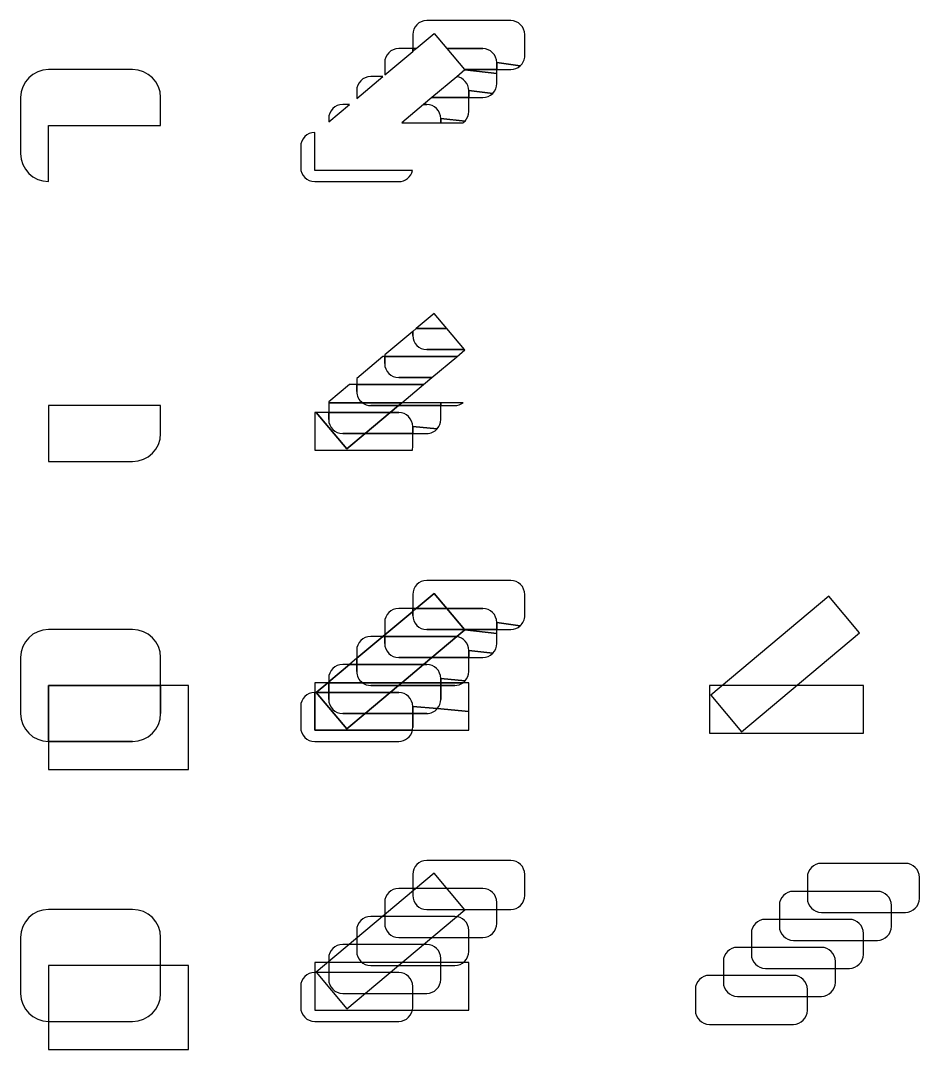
# Model space of a CAD drawing. Extents: x -591 to 1624, y -14 to 308.
# Drawn here: x 0 to 32.09, y -1 to 35.75 of the extents above; entities that cross this region are included whole.
import ezdxf

# ---------------------------------------------------------------- set-up
doc = ezdxf.new("R2010")
doc.units = 0
doc.layers.add('Default', color=7, linetype='Continuous')

msp = doc.modelspace()

# ---------------------------------------------------------------- linework, layer by layer
at = {"layer": 'Default'}
for p, q in [((17.5, 35.75), (14.5, 35.75)), ((14.122, 34.75), (14.766, 35.291)), ((14.766, 35.291), (15.22, 34.75)), ((14, 35.25), (14, 34.75)), ((18, 34.5), (18, 35.25)), ((13, 33.809), (14, 34.648)), ((14, 34.75), (13.5, 34.75)), ((14, 34.75), (14.122, 34.75)), ((14.122, 34.75), (14, 34.75)), ((14, 34.75), (14, 34.648)), ((14, 34.648), (14.122, 34.75)), ((14, 34.648), (14, 34.75)), ((16.5, 34.75), (15.22, 34.75)), ((15.22, 34.75), (15.849, 34)), ((15.22, 34.75), (16.5, 34.75)), ((13, 34.25), (13, 33.809)), ((17, 34), (17, 34.25)), ((17, 34.25), (17, 34)), ((17.838, 34.131), (17, 34.25)), ((17, 34.25), (17.838, 34.131)), ((4, 34), (1, 34)), ((15.859, 33.988), (15.569, 33.745)), ((17, 34), (15.849, 34)), ((15.849, 34), (15.859, 33.988)), ((15.849, 34), (17, 34)), ((17, 33.857), (15.859, 33.988)), ((15.859, 33.988), (17, 33.857)), ((17, 33.857), (17, 34)), ((17, 34), (17.5, 34)), ((17, 33.5), (17, 33.857)), ((12, 32.97), (12.93, 33.75)), ((12.93, 33.75), (12.5, 33.75)), ((15.569, 33.745), (14.681, 33)), ((12, 33.25), (12, 32.97)), ((16, 33), (16, 33.25)), ((16, 33.25), (16, 33)), ((16.856, 33.149), (16, 33.25)), ((16, 33.25), (16.856, 33.149)), ((0, 33), (0, 31)), ((5, 32), (5, 33)), ((11, 32.131), (11.738, 32.75)), ((11.738, 32.75), (11.5, 32.75)), ((14.383, 32.75), (13.608, 32.1)), ((14.681, 33), (14.383, 32.75)), ((14.383, 32.75), (14.5, 32.75)), ((14.5, 32.75), (14.383, 32.75)), ((16, 33), (14.681, 33)), ((14.681, 33), (16, 33)), ((16, 32.5), (16, 33)), ((16, 33), (16.5, 33)), ((1, 30), (1, 32)), ((1, 32), (5, 32)), ((11, 32.25), (11, 32.131)), ((13.608, 32.1), (15, 32.1)), ((15.868, 32.162), (15, 32.25)), ((15, 32.25), (15, 32.1)), ((15, 32.25), (15.868, 32.162)), ((15, 32.1), (15, 32.25)), ((15, 32.1), (15.8, 32.1)), ((10.5, 30.4), (10.5, 31.75)), ((10, 31.25), (10, 30.5)), ((13.99, 30.4), (10.5, 30.4)), ((10.5, 30), (13.5, 30)), ((14.766, 25.291), (14.122, 24.75)), ((15.22, 24.75), (14.766, 25.291)), ((14, 24.648), (13, 23.809)), ((14.122, 24.75), (14, 24.648)), ((14, 24.5), (14, 24.648)), ((14, 24.648), (14, 24.5)), ((15.22, 24.75), (14.122, 24.75)), ((14.122, 24.75), (15.22, 24.75)), ((15.849, 24), (15.22, 24.75)), ((15.849, 24), (14.5, 24)), ((14.5, 24), (15.849, 24)), ((15.569, 23.745), (15.859, 23.988)), ((15.859, 23.988), (15.849, 24)), ((12.93, 23.75), (12, 22.97)), ((13, 23.75), (12.93, 23.75)), ((13, 23.809), (13, 23.75)), ((13, 23.75), (15.5, 23.75)), ((13, 23.5), (13, 23.75)), ((15.5, 23.75), (13, 23.75)), ((13, 23.75), (13, 23.5)), ((14.681, 23), (15.569, 23.745)), ((12, 22.97), (12, 22.75)), ((14.681, 23), (13.5, 23)), ((13.5, 23), (14.681, 23)), ((14.383, 22.75), (14.681, 23)), ((11.738, 22.75), (11, 22.131)), ((12, 22.75), (11.738, 22.75)), ((12, 22.75), (14.383, 22.75)), ((12, 22.5), (12, 22.75)), ((14.383, 22.75), (12, 22.75)), ((12, 22.75), (12, 22.5)), ((13.608, 22.1), (14.383, 22.75)), ((11, 22.131), (11, 22.1)), ((11, 22.1), (12.2, 22.1)), ((12.2, 22.1), (11, 22.1)), ((11, 22.1), (11, 21.75)), ((12.2, 22.1), (13.608, 22.1)), ((13.608, 22.1), (12.2, 22.1)), ((13.608, 22.1), (13.489, 22)), ((13.489, 22), (13.608, 22.1)), ((15, 22.1), (13.608, 22.1)), ((15.8, 22.1), (15, 22.1)), ((15, 22.1), (15, 22)), ((15, 22), (15, 22.1)), ((1, 22), (1, 20)), ((5, 22), (1, 22)), ((5, 21), (5, 22)), ((10.557, 21.75), (10.5, 21.75)), ((10.5, 21.75), (10.5, 20.4)), ((11.645, 20.453), (10.557, 21.75)), ((11, 21.75), (10.557, 21.75)), ((10.557, 21.75), (11.645, 20.453)), ((11, 21.5), (11, 21.75)), ((13.191, 21.75), (11, 21.75)), ((11, 21.75), (11, 21.5)), ((11, 21.75), (13.191, 21.75)), ((12.297, 21), (13.191, 21.75)), ((13.191, 21.75), (12.297, 21)), ((12.5, 22), (13.489, 22)), ((13.489, 22), (12.5, 22)), ((13.489, 22), (13.191, 21.75)), ((13.191, 21.75), (13.489, 22)), ((13.5, 21.75), (13.191, 21.75)), ((13.191, 21.75), (13.5, 21.75)), ((15, 22), (13.489, 22)), ((13.489, 22), (15, 22)), ((15, 22), (15.5, 22)), ((15, 21.5), (15, 22)), ((12.297, 21), (11.5, 21)), ((11.5, 21), (12.297, 21)), ((12.297, 21), (11.645, 20.453)), ((11.645, 20.453), (12.297, 21)), ((14, 21), (12.297, 21)), ((12.297, 21), (14, 21)), ((14, 21), (14, 21.25)), ((14, 21.25), (14, 21)), ((14.878, 21.172), (14, 21.25)), ((14, 21.25), (14.878, 21.172)), ((14, 20.5), (14, 21)), ((14, 21), (14.5, 21)), ((10.5, 20.4), (13.99, 20.4)), ((1, 20), (4, 20)), ((17.5, 15.75), (14.5, 15.75)), ((14, 15.25), (14, 14.75)), ((14.122, 14.75), (14.766, 15.291)), ((14.766, 15.291), (14.122, 14.75)), ((14.766, 15.291), (15.22, 14.75)), ((15.22, 14.75), (14.766, 15.291)), ((18, 14.5), (18, 15.25)), ((28.856, 15.186), (24.643, 11.651)), ((29.949, 13.884), (28.856, 15.186)), ((14, 14.75), (13.5, 14.75)), ((14, 14.75), (14.122, 14.75)), ((14.122, 14.75), (14, 14.75)), ((14, 14.75), (14, 14.648)), ((14, 14.648), (14.122, 14.75)), ((14, 14.648), (14, 14.75)), ((14.122, 14.75), (14, 14.648)), ((15.22, 14.75), (14.122, 14.75)), ((14.122, 14.75), (15.22, 14.75)), ((16.5, 14.75), (15.22, 14.75)), ((15.22, 14.75), (15.849, 14)), ((15.22, 14.75), (16.5, 14.75)), ((15.849, 14), (15.22, 14.75)), ((13, 13.809), (14, 14.648)), ((14, 14.648), (13, 13.809)), ((14, 14.5), (14, 14.648)), ((14, 14.648), (14, 14.5)), ((4, 14), (1, 14)), ((13, 14.25), (13, 13.809)), ((15.849, 14), (14.5, 14)), ((14.5, 14), (15.849, 14)), ((15.859, 13.988), (15.569, 13.745)), ((15.569, 13.745), (15.859, 13.988)), ((17, 14), (15.849, 14)), ((15.849, 14), (15.859, 13.988)), ((15.849, 14), (17, 14)), ((15.859, 13.988), (15.849, 14)), ((17, 13.857), (15.859, 13.988)), ((15.859, 13.988), (17, 13.857)), ((17, 14), (17, 14.25)), ((17, 14.25), (17, 14)), ((17.838, 14.131), (17, 14.25)), ((17, 14.25), (17.838, 14.131)), ((17, 13.857), (17, 14)), ((17, 14), (17.5, 14)), ((12.93, 13.75), (12, 12.97)), ((12, 12.97), (12.93, 13.75)), ((12.93, 13.75), (12.5, 13.75)), ((13, 13.809), (12.93, 13.75)), ((12.93, 13.75), (13, 13.75)), ((13, 13.75), (12.93, 13.75)), ((13, 13.809), (13, 13.75)), ((13, 13.75), (13, 13.809)), ((13, 13.75), (15.5, 13.75)), ((13, 13.5), (13, 13.75)), ((15.5, 13.75), (13, 13.75)), ((13, 13.75), (13, 13.5)), ((15.569, 13.745), (14.681, 13)), ((14.681, 13), (15.569, 13.745)), ((17, 13.5), (17, 13.857)), ((25.735, 10.349), (29.949, 13.884)), ((12, 13.25), (12, 12.97)), ((16, 13), (16, 13.25)), ((16, 13.25), (16, 13)), ((16.856, 13.149), (16, 13.25)), ((16, 13.25), (16.856, 13.149)), ((0, 13), (0, 11)), ((5, 12), (5, 13)), ((12, 12.97), (11.738, 12.75)), ((12, 12.97), (12, 12.75)), ((12, 12.75), (12, 12.97)), ((14.681, 13), (13.5, 13)), ((13.5, 13), (14.681, 13)), ((14.681, 13), (14.383, 12.75)), ((14.383, 12.75), (14.681, 13)), ((16, 13), (14.681, 13)), ((14.681, 13), (16, 13)), ((16, 12.5), (16, 13)), ((16, 13), (16.5, 13)), ((11.738, 12.75), (11, 12.131)), ((11, 12.131), (11.738, 12.75)), ((11.738, 12.75), (11.5, 12.75)), ((11.738, 12.75), (12, 12.75)), ((12, 12.75), (11.738, 12.75)), ((12, 12.75), (14.383, 12.75)), ((12, 12.5), (12, 12.75)), ((14.383, 12.75), (12, 12.75)), ((12, 12.75), (12, 12.5)), ((14.383, 12.75), (13.608, 12.1)), ((13.608, 12.1), (14.383, 12.75)), ((14.383, 12.75), (14.5, 12.75)), ((14.5, 12.75), (14.383, 12.75)), ((11, 12.131), (10.964, 12.1)), ((11, 12.25), (11, 12.131)), ((11, 12.131), (11, 12.1)), ((11, 12.1), (11, 12.131)), ((15.868, 12.162), (15, 12.25)), ((15, 12.25), (15, 12.1)), ((15, 12.25), (15.868, 12.162)), ((15, 12.1), (15, 12.25)), ((1, 10), (1, 12)), ((1, 12), (5, 12)), ((1, 12), (1, 10)), ((5, 12), (1, 12)), ((5, 11), (5, 12)), ((6, 12), (5, 12)), ((5, 12), (5, 11)), ((6, 9), (6, 12)), ((10.5, 12.1), (10.5, 11.75)), ((10.964, 12.1), (10.5, 12.1)), ((10.553, 11.755), (10.964, 12.1)), ((10.964, 12.1), (10.553, 11.755)), ((10.964, 12.1), (11, 12.1)), ((11, 12.1), (10.964, 12.1)), ((11, 12.1), (12.2, 12.1)), ((11, 11.75), (11, 12.1)), ((12.2, 12.1), (11, 12.1)), ((11, 12.1), (11, 11.75)), ((12.2, 12.1), (13.608, 12.1)), ((13.608, 12.1), (12.2, 12.1)), ((12.5, 12), (13.489, 12)), ((13.489, 12), (12.5, 12)), ((13.489, 12), (13.191, 11.75)), ((13.191, 11.75), (13.489, 12)), ((13.608, 12.1), (13.489, 12)), ((13.489, 12), (13.608, 12.1)), ((15, 12), (13.489, 12)), ((13.489, 12), (15, 12)), ((15, 12.1), (13.608, 12.1)), ((13.608, 12.1), (15, 12.1)), ((15.8, 12.1), (15, 12.1)), ((15, 12.1), (15, 12)), ((15, 12.1), (15.8, 12.1)), ((15, 12), (15, 12.1)), ((15.5, 12), (15, 12)), ((15, 12), (15, 11.5)), ((15, 12), (15.5, 12)), ((15, 11.5), (15, 12)), ((16, 12.1), (15.8, 12.1)), ((16, 11.073), (16, 12.1)), ((30.09, 11.996), (24.59, 11.996)), ((24.59, 11.996), (24.59, 10.296)), ((30.09, 10.296), (30.09, 11.996)), ((10.5, 11.75), (10.557, 11.75)), ((10.557, 11.75), (10.5, 11.75)), ((10.5, 11.75), (10.5, 10.4)), ((10.5, 10.4), (10.5, 11.75)), ((10.557, 11.75), (10.553, 11.755)), ((10.553, 11.755), (10.557, 11.75)), ((11.645, 10.453), (10.557, 11.75)), ((10.557, 11.75), (11, 11.75)), ((11, 11.75), (10.557, 11.75)), ((10.557, 11.75), (11.645, 10.453)), ((11, 11.5), (11, 11.75)), ((13.191, 11.75), (11, 11.75)), ((11, 11.75), (11, 11.5)), ((11, 11.75), (13.191, 11.75)), ((12.297, 11), (13.191, 11.75)), ((13.191, 11.75), (12.297, 11)), ((13.5, 11.75), (13.191, 11.75)), ((13.191, 11.75), (13.5, 11.75)), ((24.643, 11.651), (25.735, 10.349)), ((10, 11.25), (10, 10.5)), ((14, 11), (14, 11.25)), ((14, 11.25), (14, 11)), ((14.878, 11.172), (14, 11.25)), ((14, 11.25), (14.878, 11.172)), ((16, 11.073), (14.878, 11.172)), ((14.878, 11.172), (16, 11.073)), ((16, 10.4), (16, 11.073)), ((12.297, 11), (11.5, 11)), ((11.5, 11), (12.297, 11)), ((12.297, 11), (11.645, 10.453)), ((11.645, 10.453), (12.297, 11)), ((14, 11), (12.297, 11)), ((12.297, 11), (14, 11)), ((14, 10.5), (14, 11)), ((14.5, 11), (14, 11)), ((14, 11), (14, 10.5)), ((14, 11), (14.5, 11)), ((10.5, 10.4), (13.99, 10.4)), ((13.99, 10.4), (10.5, 10.4)), ((13.99, 10.4), (16, 10.4)), ((24.59, 10.296), (30.09, 10.296)), ((1, 10), (4, 10)), ((4, 10), (1, 10)), ((1, 10), (1, 9)), ((10.5, 10), (13.5, 10)), ((1, 9), (6, 9)), ((17.5, 5.75), (14.5, 5.75)), ((31.59, 5.646), (28.59, 5.646)), ((14.766, 5.291), (10.553, 1.755)), ((14, 5.25), (14, 4.5)), ((15.859, 3.988), (14.766, 5.291)), ((18, 4.5), (18, 5.25)), ((28.09, 5.146), (28.09, 4.396)), ((32.09, 4.396), (32.09, 5.146)), ((16.5, 4.75), (13.5, 4.75)), ((30.59, 4.646), (27.59, 4.646)), ((13, 4.25), (13, 3.5)), ((17, 3.5), (17, 4.25)), ((27.09, 4.146), (27.09, 3.396)), ((31.09, 3.396), (31.09, 4.146)), ((4, 4), (1, 4)), ((11.645, 0.453), (15.859, 3.988)), ((15.5, 3.75), (12.5, 3.75)), ((14.5, 4), (17.5, 4)), ((28.59, 3.896), (31.59, 3.896)), ((29.59, 3.646), (26.59, 3.646)), ((0, 3), (0, 1)), ((5, 1), (5, 3)), ((12, 3.25), (12, 2.5)), ((13.5, 3), (16.5, 3)), ((16, 2.5), (16, 3.25)), ((26.09, 3.146), (26.09, 2.396)), ((30.09, 2.396), (30.09, 3.146)), ((14.5, 2.75), (11.5, 2.75)), ((28.59, 2.646), (25.59, 2.646)), ((27.59, 2.896), (30.59, 2.896)), ((11, 2.25), (11, 1.5)), ((15, 1.5), (15, 2.25)), ((16, 2.1), (10.5, 2.1)), ((10.5, 2.1), (10.5, 0.4)), ((12.5, 2), (15.5, 2)), ((16, 0.4), (16, 2.1)), ((25.09, 2.146), (25.09, 1.396)), ((26.59, 1.896), (29.59, 1.896)), ((29.09, 1.396), (29.09, 2.146)), ((13.5, 1.75), (10.5, 1.75)), ((10.553, 1.755), (11.645, 0.453)), ((27.59, 1.646), (24.59, 1.646)), ((10, 1.25), (10, 0.5)), ((14, 0.5), (14, 1.25)), ((24.09, 1.146), (24.09, 0.396)), ((28.09, 0.396), (28.09, 1.146)), ((11.5, 1), (14.5, 1)), ((25.59, 0.896), (28.59, 0.896)), ((10.5, 0.4), (16, 0.4)), ((1, 0), (4, 0)), ((10.5, 0), (13.5, 0)), ((24.59, -0.104), (27.59, -0.104))]:
    msp.add_line(p, q, dxfattribs=at)
msp.add_lwpolyline([(1, -1), (6, -1), (6, 2), (1, 2)], close=True, dxfattribs=at)
for centre, radius, start, end in [((14.5, 35.25), 0.5, 90, 180), ((17.5, 35.25), 0.5, 0, 90), ((13.5, 34.25), 0.5, 90, 180), ((16.5, 34.25), 0.5, 0, 90), ((16.5, 34.25), 0.5, 0, 90), ((17.5, 34.5), 0.5, 312.4785, 0), ((1, 33), 1, 90, 180), ((4, 33), 1, 0, 90), ((17.5, 34.5), 0.5, 270, 312.4785), ((12.5, 33.25), 0.5, 90, 180), ((15.5, 33.25), 0.5, 0, 82.0653), ((15.5, 33.25), 0.5, 0, 82.0653), ((16.5, 33.5), 0.5, 315.3908, 0), ((16.5, 33.5), 0.5, 270, 315.3908), ((11.5, 32.25), 0.5, 90, 180), ((14.5, 32.25), 0.5, 0, 90), ((14.5, 32.25), 0.5, 0, 90), ((15.5, 32.5), 0.5, 317.4751, 0), ((15.5, 32.5), 0.5, 306.8699, 317.4751), ((10.5, 31.25), 0.5, 90, 180), ((1, 31), 1, 180, 270), ((10.5, 30.5), 0.5, 180, 270), ((13.5, 30.5), 0.5, 270, 348.463), ((14.5, 24.5), 0.5, 180, 270), ((14.5, 24.5), 0.5, 180, 270), ((15.5, 23.25), 0.5, 82.0653, 90), ((15.5, 23.25), 0.5, 82.0653, 90), ((13.5, 23.5), 0.5, 180, 270), ((13.5, 23.5), 0.5, 180, 270), ((12.5, 22.5), 0.5, 180, 233.1301), ((12.5, 22.5), 0.5, 180, 233.1301), ((12.5, 22.5), 0.5, 233.1301, 270), ((12.5, 22.5), 0.5, 233.1301, 270), ((15.5, 22.5), 0.5, 270, 306.8699), ((13.5, 21.25), 0.5, 0, 90), ((13.5, 21.25), 0.5, 0, 90), ((11.5, 21.5), 0.5, 180, 270), ((11.5, 21.5), 0.5, 180, 270), ((14.5, 21.5), 0.5, 319.0399, 0), ((4, 21), 1, 270, 0), ((14.5, 21.5), 0.5, 270, 319.0399), ((13.5, 20.5), 0.5, 348.463, 0), ((14.5, 15.25), 0.5, 90, 180), ((17.5, 15.25), 0.5, 0, 90), ((13.5, 14.25), 0.5, 90, 180), ((16.5, 14.25), 0.5, 0, 90), ((16.5, 14.25), 0.5, 0, 90), ((14.5, 14.5), 0.5, 180, 270), ((14.5, 14.5), 0.5, 180, 270), ((17.5, 14.5), 0.5, 312.4785, 0), ((1, 13), 1, 90, 180), ((4, 13), 1, 0, 90), ((17.5, 14.5), 0.5, 270, 312.4785), ((12.5, 13.25), 0.5, 90, 180), ((15.5, 13.25), 0.5, 82.0653, 90), ((15.5, 13.25), 0.5, 82.0653, 90), ((15.5, 13.25), 0.5, 0, 82.0653), ((15.5, 13.25), 0.5, 0, 82.0653), ((13.5, 13.5), 0.5, 180, 270), ((13.5, 13.5), 0.5, 180, 270), ((16.5, 13.5), 0.5, 315.3908, 0), ((16.5, 13.5), 0.5, 270, 315.3908), ((11.5, 12.25), 0.5, 90, 180), ((12.5, 12.5), 0.5, 180, 233.1301), ((12.5, 12.5), 0.5, 180, 233.1301), ((14.5, 12.25), 0.5, 0, 90), ((14.5, 12.25), 0.5, 0, 90), ((15.5, 12.5), 0.5, 317.4751, 0), ((15.5, 12.5), 0.5, 306.8699, 317.4751), ((12.5, 12.5), 0.5, 233.1301, 270), ((12.5, 12.5), 0.5, 233.1301, 270), ((15.5, 12.5), 0.5, 270, 306.8699), ((15.5, 12.5), 0.5, 270, 306.8699), ((10.5, 11.25), 0.5, 90, 180), ((11.5, 11.5), 0.5, 180, 270), ((11.5, 11.5), 0.5, 180, 270), ((13.5, 11.25), 0.5, 0, 90), ((13.5, 11.25), 0.5, 0, 90), ((14.5, 11.5), 0.5, 319.0399, 0), ((14.5, 11.5), 0.5, 319.0399, 0), ((14.5, 11.5), 0.5, 270, 319.0399), ((14.5, 11.5), 0.5, 270, 319.0399), ((1, 11), 1, 180, 270), ((4, 11), 1, 270, 0), ((4, 11), 1, 270, 0), ((10.5, 10.5), 0.5, 180, 270), ((13.5, 10.5), 0.5, 270, 348.463), ((13.5, 10.5), 0.5, 348.463, 0), ((13.5, 10.5), 0.5, 348.463, 0), ((14.5, 5.25), 0.5, 90, 180), ((17.5, 5.25), 0.5, 0, 90), ((28.59, 5.146), 0.5, 90, 180), ((31.59, 5.146), 0.5, 0, 90), ((13.5, 4.25), 0.5, 90, 180), ((14.5, 4.5), 0.5, 180, 270), ((16.5, 4.25), 0.5, 0, 90), ((17.5, 4.5), 0.5, 270, 0), ((27.59, 4.146), 0.5, 90, 180), ((30.59, 4.146), 0.5, 0, 90), ((28.59, 4.396), 0.5, 180, 270), ((31.59, 4.396), 0.5, 270, 0), ((1, 3), 1, 90, 180), ((4, 3), 1, 0, 90), ((12.5, 3.25), 0.5, 90, 180), ((15.5, 3.25), 0.5, 0, 90), ((13.5, 3.5), 0.5, 180, 270), ((16.5, 3.5), 0.5, 270, 0), ((26.59, 3.146), 0.5, 90, 180), ((27.59, 3.396), 0.5, 180, 270), ((29.59, 3.146), 0.5, 0, 90), ((30.59, 3.396), 0.5, 270, 0), ((11.5, 2.25), 0.5, 90, 180), ((14.5, 2.25), 0.5, 0, 90), ((25.59, 2.146), 0.5, 90, 180), ((28.59, 2.146), 0.5, 0, 90), ((12.5, 2.5), 0.5, 180, 270), ((15.5, 2.5), 0.5, 270, 0), ((26.59, 2.396), 0.5, 180, 270), ((29.59, 2.396), 0.5, 270, 0), ((10.5, 1.25), 0.5, 90, 180), ((11.5, 1.5), 0.5, 180, 270), ((13.5, 1.25), 0.5, 0, 90), ((14.5, 1.5), 0.5, 270, 0), ((24.59, 1.146), 0.5, 90, 180), ((27.59, 1.146), 0.5, 0, 90), ((25.59, 1.396), 0.5, 180, 270), ((28.59, 1.396), 0.5, 270, 0), ((1, 1), 1, 180, 270), ((4, 1), 1, 270, 0), ((10.5, 0.5), 0.5, 180, 270), ((13.5, 0.5), 0.5, 270, 0), ((24.59, 0.396), 0.5, 180, 270), ((27.59, 0.396), 0.5, 270, 0)]:
    msp.add_arc(centre, radius, start, end, dxfattribs=at)

doc.saveas('drawing.dxf')
